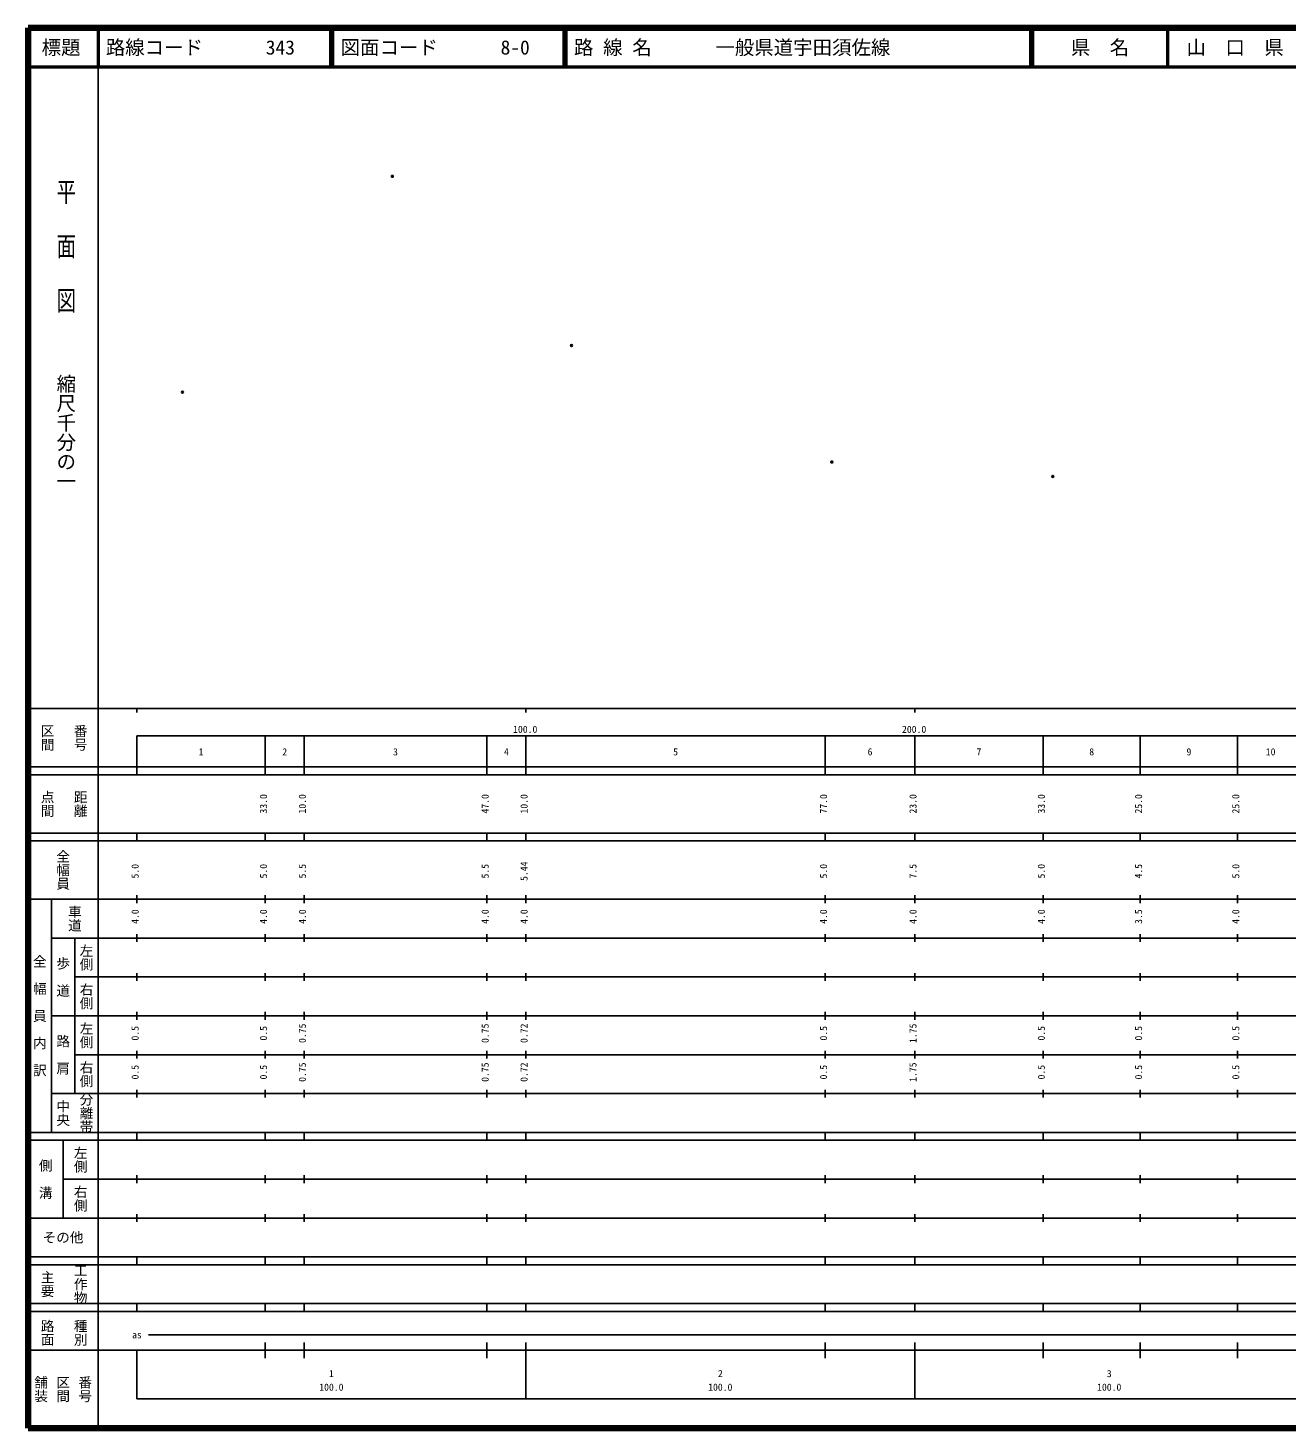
# Model space of a CAD drawing. Units: millimetres on the paper. Extents: x 40 to 680, y 20 to 380.
# Drawn here: x 40 to 363.7, y 20 to 380 of the extents above; entities that cross this region are included whole.
import ezdxf
from ezdxf.enums import TextEntityAlignment as Align

# ---------------------------------------------------------------- set-up
doc = ezdxf.new("R2010")
doc.units = ezdxf.units.MM
doc.header["$PDMODE"] = 32
doc.header["$PDSIZE"] = 0.5
doc.layers.add('M-OTRS', color=6, linetype='Continuous')
doc.layers.add('M-TTL-TXT', color=7, linetype='Continuous')
for name, color, linetype, lineweight in [('M-TTL', 2, 'Continuous', 140), ('M-TTL-BAND', 7, 'Continuous', 25), ('M-TTL-LINE', 7, 'Continuous', 50)]:
    doc.layers.add(name, color=color, linetype=linetype, lineweight=lineweight)
doc.styles.add('@ＭＳ ゴシック', font='')
doc.styles.add('ＭＳ ゴシック', font='')
doc.styles.get('@ＭＳ ゴシック').set_extended_font_data('@MS Gothic')
doc.styles.get('ＭＳ ゴシック').set_extended_font_data('MS Gothic')

msp = doc.modelspace()

# ---------------------------------------------------------------- linework, layer by layer
at = {"layer": 'M-OTRS'}
for p in [(133.675, 341.853), (179.745, 298.324), (79.705, 286.34), (246.675, 268.405), (303.48, 264.703)]:
    msp.add_point(p, dxfattribs=at)
at = {"layer": 'M-TTL'}
for p, q in [((40, 380), (40, 20)), ((680, 380), (40, 380)), ((40, 20), (680, 20))]:
    msp.add_line(p, q, dxfattribs=at)
at = {"layer": 'M-TTL-BAND'}
for p, q in [((58, 370), (58, 20)), ((40, 205), (579, 205)), ((68, 205), (68, 204)), ((168, 205), (168, 204)), ((268, 205), (268, 204)), ((68, 198), (579, 198)), ((68, 198), (68, 188)), ((101, 188), (101, 198)), ((111, 188), (111, 198)), ((158, 188), (158, 198)), ((168, 188), (168, 198)), ((245, 188), (245, 198)), ((268, 188), (268, 198)), ((301, 188), (301, 198)), ((326, 188), (326, 198)), ((351, 188), (351, 198)), ((40, 190), (579, 190)), ((40, 188), (579, 188)), ((40, 173), (579, 173)), ((68, 171), (68, 173)), ((101, 171), (101, 173)), ((111, 171), (111, 173)), ((158, 171), (158, 173)), ((168, 171), (168, 173)), ((245, 171), (245, 173)), ((268, 171), (268, 173)), ((301, 171), (301, 173)), ((326, 171), (326, 173)), ((351, 171), (351, 173)), ((40, 171), (579, 171)), ((40, 156), (579, 156)), ((46, 96), (46, 156)), ((68, 155), (68, 157)), ((101, 155), (101, 157)), ((111, 155), (111, 157)), ((158, 155), (158, 157)), ((168, 155), (168, 157)), ((245, 155), (245, 157)), ((268, 155), (268, 157)), ((301, 155), (301, 157)), ((326, 155), (326, 157)), ((351, 155), (351, 157)), ((46, 146), (579, 146)), ((52, 146), (52, 106)), ((68, 145), (68, 147)), ((101, 145), (101, 147)), ((111, 145), (111, 147)), ((158, 145), (158, 147)), ((168, 145), (168, 147)), ((245, 145), (245, 147)), ((268, 145), (268, 147)), ((301, 145), (301, 147)), ((326, 145), (326, 147)), ((351, 145), (351, 147)), ((68, 135), (68, 137)), ((101, 135), (101, 137)), ((111, 135), (111, 137)), ((158, 135), (158, 137)), ((168, 135), (168, 137)), ((245, 135), (245, 137)), ((268, 135), (268, 137)), ((301, 135), (301, 137)), ((326, 135), (326, 137)), ((351, 135), (351, 137)), ((52, 136), (579, 136)), ((46, 126), (579, 126)), ((68, 125), (68, 127)), ((101, 125), (101, 127)), ((111, 125), (111, 127)), ((158, 125), (158, 127)), ((168, 125), (168, 127)), ((245, 125), (245, 127)), ((268, 125), (268, 127)), ((301, 125), (301, 127)), ((326, 125), (326, 127)), ((351, 125), (351, 127)), ((52, 116), (579, 116)), ((68, 115), (68, 117)), ((101, 115), (101, 117)), ((111, 115), (111, 117)), ((158, 115), (158, 117)), ((168, 115), (168, 117)), ((245, 115), (245, 117)), ((268, 115), (268, 117)), ((301, 115), (301, 117)), ((326, 115), (326, 117)), ((351, 115), (351, 117)), ((46, 106), (579, 106)), ((68, 105), (68, 107)), ((101, 105), (101, 107)), ((111, 105), (111, 107)), ((158, 105), (158, 107)), ((168, 105), (168, 107)), ((245, 105), (245, 107)), ((268, 105), (268, 107)), ((301, 105), (301, 107)), ((326, 105), (326, 107)), ((351, 105), (351, 107)), ((40, 96), (579, 96)), ((40, 94), (579, 94)), ((49, 94), (49, 74)), ((68, 94), (68, 96)), ((101, 94), (101, 96)), ((111, 94), (111, 96)), ((158, 94), (158, 96)), ((168, 94), (168, 96)), ((245, 94), (245, 96)), ((268, 94), (268, 96)), ((301, 94), (301, 96)), ((326, 94), (326, 96)), ((351, 94), (351, 96)), ((49, 84), (579, 84)), ((68, 83), (68, 85)), ((101, 83), (101, 85)), ((111, 83), (111, 85)), ((158, 83), (158, 85)), ((168, 83), (168, 85)), ((245, 83), (245, 85)), ((268, 83), (268, 85)), ((301, 83), (301, 85)), ((326, 83), (326, 85)), ((351, 83), (351, 85)), ((40, 74), (579, 74)), ((68, 73), (68, 75)), ((101, 73), (101, 75)), ((111, 73), (111, 75)), ((158, 73), (158, 75)), ((168, 73), (168, 75)), ((245, 73), (245, 75)), ((268, 73), (268, 75)), ((301, 73), (301, 75)), ((326, 73), (326, 75)), ((351, 73), (351, 75)), ((40, 64), (579, 64)), ((40, 62), (579, 62)), ((68, 62), (68, 64)), ((101, 62), (101, 64)), ((111, 62), (111, 64)), ((158, 62), (158, 64)), ((168, 62), (168, 64)), ((245, 62), (245, 64)), ((268, 62), (268, 64)), ((301, 62), (301, 64)), ((326, 62), (326, 64)), ((351, 62), (351, 64)), ((40, 52), (579, 52)), ((68, 50), (68, 52)), ((101, 50), (101, 52)), ((111, 50), (111, 52)), ((158, 50), (158, 52)), ((168, 50), (168, 52)), ((245, 50), (245, 52)), ((268, 50), (268, 52)), ((301, 50), (301, 52)), ((326, 50), (326, 52)), ((351, 50), (351, 52)), ((40, 50), (579, 50)), ((71, 44), (565, 44)), ((40, 40), (579, 40)), ((68, 40), (68, 27.5)), ((101, 38), (101, 42)), ((111, 38), (111, 42)), ((158, 38), (158, 42)), ((168, 27.5), (168, 42)), ((245, 38), (245, 42)), ((268, 27.5), (268, 42)), ((301, 38), (301, 42)), ((326, 38), (326, 42)), ((351, 38), (351, 42)), ((68, 27.5), (579, 27.5))]:
    msp.add_line(p, q, dxfattribs=at)
at = {"layer": 'M-TTL-LINE'}
for p, q in [((58, 380), (58, 370)), ((117.75, 380), (117.75, 370)), ((118.25, 380), (118.25, 370)), ((177.75, 380), (177.75, 370)), ((178.25, 380), (178.25, 370)), ((297.75, 380), (297.75, 370)), ((298.25, 380), (298.25, 370)), ((333, 380), (333, 370)), ((40, 370), (680, 370))]:
    msp.add_line(p, q, dxfattribs=at)

# ---------------------------------------------------------------- texts
at = {"layer": 'M-TTL-BAND', "style": '@ＭＳ ゴシック', "width": 1.4}
msp.add_text('平  面  図', height=3.666, rotation=270, dxfattribs=at).set_placement((49.777, 306.475), align=Align.MIDDLE_RIGHT)
at = {"layer": 'M-TTL-BAND', "style": '@ＭＳ ゴシック'}
msp.add_text('縮尺千分の一', height=3.666, rotation=270, dxfattribs=at).set_placement((49.777, 261.03), align=Align.MIDDLE_RIGHT)
for s, p in [('区間', (45, 197.5)), ('番号', (53.5, 197.5)), ('点間', (45, 180.5)), ('距離', (53.5, 180.5)), ('全幅員', (49, 163.5)), ('車道', (52, 151)), ('左側', (55, 141)), ('全\u3000幅\u3000員\u3000内\u3000訳', (43, 126)), ('歩\u3000道', (49, 136)), ('右側', (55, 131)), ('左側', (55, 121)), ('路\u3000肩', (49, 116)), ('右側', (55, 111)), ('分離帯', (55, 101)), ('中央', (49, 101)), ('左側', (53.5, 89)), ('側\u3000溝', (44.5, 84)), ('右側', (53.5, 79)), ('工作物', (53.5, 57)), ('主要', (45, 57)), ('路面', (45, 44.5)), ('種別', (53.5, 44.5)), ('舗装', (43.333, 30)), ('区間', (49, 30)), ('番号', (54.667, 30))]:
    msp.add_text(s, height=2.566, rotation=270, dxfattribs=at).set_placement(p, align=Align.MIDDLE_CENTER)
at = {"layer": 'M-TTL-BAND', "style": 'ＭＳ ゴシック'}
for s, p in [('100.0', (167.844, 198.195)), ('200.0', (267.844, 198.195)), ('1', (84.5, 192.405)), ('2', (106, 192.405)), ('3', (134.5, 192.405)), ('4', (163, 192.405)), ('5', (206.5, 192.405)), ('6', (256.5, 192.405)), ('7', (284.5, 192.405)), ('8', (313.5, 192.405)), ('9', (338.5, 192.405)), ('10', (359.5, 192.405)), ('as', (68, 42.5)), ('1', (118, 32.523)), ('2', (218, 32.523)), ('3', (318, 32.523)), ('100.0', (118, 29.033)), ('100.0', (218, 29.033)), ('100.0', (318, 29.033))]:
    msp.add_text(s, height=1.833, dxfattribs=at).set_placement(p, align=Align.BOTTOM_CENTER)
for s, p in [('33.0', (102, 180.5)), ('10.0', (112, 180.5)), ('47.0', (159, 180.5)), ('10.0', (169, 180.5)), ('77.0', (246, 180.5)), ('23.0', (269, 180.5)), ('33.0', (302, 180.5)), ('25.0', (327, 180.5)), ('25.0', (352, 180.5)), ('5.0', (69, 163.174)), ('5.0', (102, 163.174)), ('5.5', (112, 163.174)), ('5.5', (159, 163.174)), ('5.44', (169, 163.174)), ('5.0', (246, 163.174)), ('7.5', (269, 163.174)), ('5.0', (302, 163.174)), ('4.5', (327, 163.174)), ('5.0', (352, 163.174)), ('4.0', (69, 151.5)), ('4.0', (102, 151.5)), ('4.0', (112, 151.5)), ('4.0', (159, 151.5)), ('4.0', (169, 151.5)), ('4.0', (246, 151.5)), ('4.0', (269, 151.5)), ('4.0', (302, 151.5)), ('3.5', (327, 151.5)), ('4.0', (352, 151.5)), ('0.5', (69, 121.5)), ('0.5', (102, 121.5)), ('0.75', (112, 121.5)), ('0.75', (159, 121.5)), ('0.72', (169, 121.5)), ('0.5', (246, 121.5)), ('1.75', (269, 121.5)), ('0.5', (302, 121.5)), ('0.5', (327, 121.5)), ('0.5', (352, 121.5)), ('0.5', (69, 111.5)), ('0.5', (102, 111.5)), ('0.75', (112, 111.5)), ('0.75', (159, 111.5)), ('0.72', (169, 111.5)), ('0.5', (246, 111.5)), ('1.75', (269, 111.5)), ('0.5', (302, 111.5)), ('0.5', (327, 111.5)), ('0.5', (352, 111.5))]:
    msp.add_text(s, height=1.833, rotation=90, dxfattribs=at).set_placement(p, align=Align.BOTTOM_CENTER)
msp.add_text('その他', height=2.566, dxfattribs=at).set_placement((49, 69), align=Align.MIDDLE_CENTER)
at = {"layer": 'M-TTL-TXT', "style": 'ＭＳ ゴシック'}
for s, p in [('標題', (48.5, 375)), ('県\u3000名', (315.625, 375)), ('山\u3000口\u3000県', (350.375, 375))]:
    msp.add_text(s, height=3.666, dxfattribs=at).set_placement(p, align=Align.MIDDLE_CENTER)
for s, p in [('路線コード', (60, 375)), ('343', (101.142, 375)), ('図面コード', (120.38, 375)), ('8-0', (161.521, 375)), ('路 線 名', (180.38, 375)), ('一般県道宇田須佐線', (216.734, 375))]:
    msp.add_text(s, height=3.666, dxfattribs=at).set_placement(p, align=Align.MIDDLE_LEFT)

doc.saveas('drawing.dxf')
